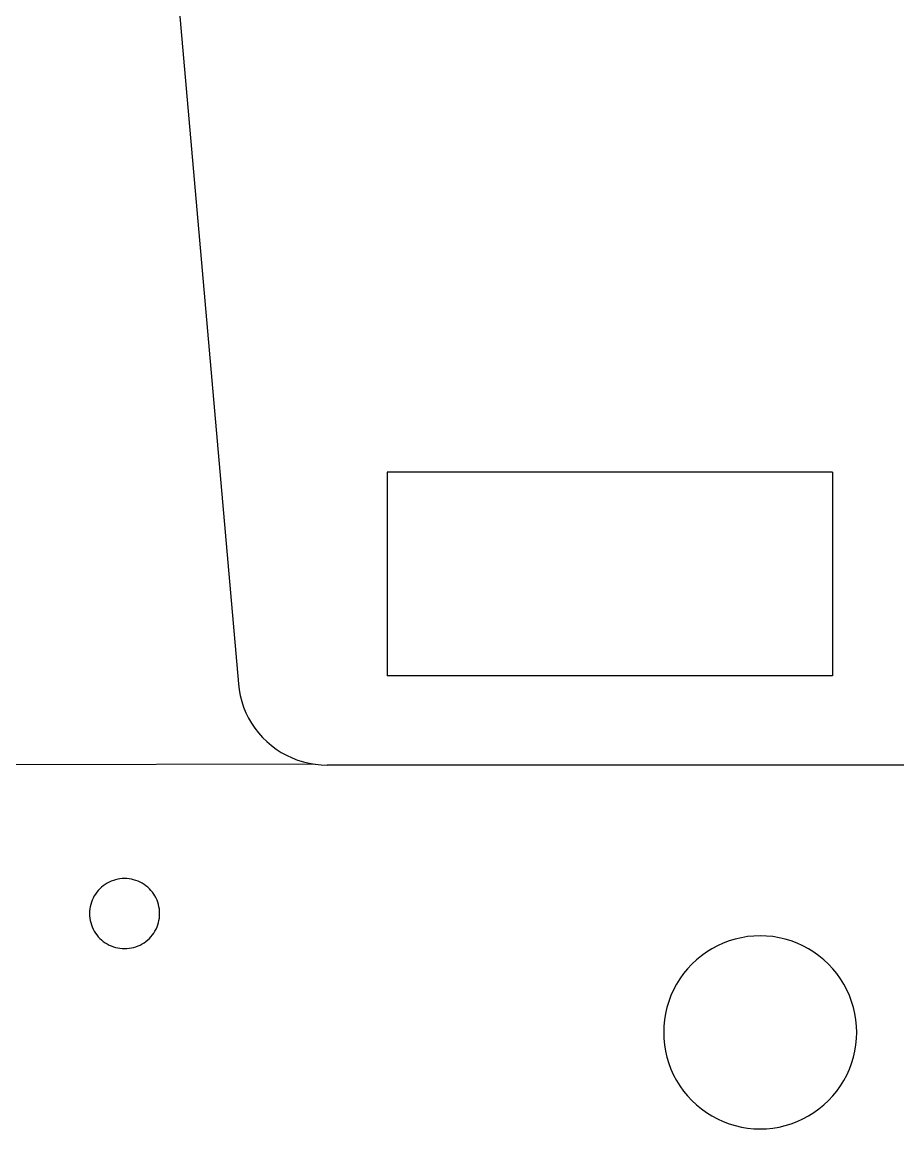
# Model space of a CAD drawing. Extents: x -22.1 to 21.9, y -13.2 to 13.2.
# Drawn here: x 12.047 to 13.208, y 1.179 to 2.646 of the extents above; entities that cross this region are included whole.
import ezdxf

# ---------------------------------------------------------------- set-up
doc = ezdxf.new("R2010")
doc.units = 0
doc.header["$MEASUREMENT"] = 0
doc.layers.get('0').update_dxf_attribs({"linetype": 'CONTINUOUS'})

msp = doc.modelspace()

# ---------------------------------------------------------------- linework, layer by layer
for p, q in [((12.1641, 3.7091), (12.3338, 1.7693)), ((13.1216, 2.0496), (12.5311, 2.0496)), ((12.5311, 2.0496), (12.5311, 1.7796)), ((13.1216, 2.0496), (13.1216, 1.7796)), ((13.1216, 1.7796), (12.5311, 1.7796)), ((12.3338, 1.7693), (12.3348, 1.7614)), ((12.3348, 1.7614), (12.3363, 1.7535)), ((12.3363, 1.7535), (12.3383, 1.7458)), ((12.3383, 1.7458), (12.3408, 1.7383)), ((12.3408, 1.7383), (12.3439, 1.7309)), ((12.3439, 1.7309), (12.3474, 1.7238)), ((12.3474, 1.7238), (12.3514, 1.7169)), ((12.3514, 1.7169), (12.3558, 1.7103)), ((12.3558, 1.7103), (12.3607, 1.704)), ((12.3607, 1.704), (12.366, 1.6981)), ((12.366, 1.6981), (12.3717, 1.6925)), ((12.3717, 1.6925), (12.3778, 1.6873)), ((12.3778, 1.6873), (12.3841, 1.6825)), ((12.3841, 1.6825), (12.3908, 1.6782)), ((12.3908, 1.6782), (12.3978, 1.6744)), ((12.3978, 1.6744), (12.405, 1.671)), ((12.4356, 1.6625), (11.6969, 1.6615)), ((12.405, 1.671), (12.4124, 1.6681)), ((12.4124, 1.6681), (12.42, 1.6657)), ((12.42, 1.6657), (12.4278, 1.6639)), ((12.4278, 1.6639), (12.4356, 1.6625)), ((12.4356, 1.6625), (12.4435, 1.6617)), ((12.4435, 1.6617), (12.4515, 1.6615)), ((13.252, 1.6615), (12.4515, 1.6615)), ((12.1501, 1.4975), (12.1481, 1.4953)), ((12.1524, 1.4996), (12.1501, 1.4975)), ((12.1547, 1.5015), (12.1524, 1.4996)), ((12.1572, 1.5033), (12.1547, 1.5015)), ((12.1598, 1.5049), (12.1572, 1.5033)), ((12.1624, 1.5063), (12.1598, 1.5049)), ((12.1652, 1.5076), (12.1624, 1.5063)), ((12.1681, 1.5086), (12.1652, 1.5076)), ((12.171, 1.5095), (12.1681, 1.5086)), ((12.1739, 1.5102), (12.171, 1.5095)), ((12.1769, 1.5107), (12.1739, 1.5102)), ((12.18, 1.511), (12.1769, 1.5107)), ((12.183, 1.5111), (12.18, 1.511)), ((12.1861, 1.511), (12.183, 1.5111)), ((12.1891, 1.5107), (12.1861, 1.511)), ((12.1921, 1.5102), (12.1891, 1.5107)), ((12.195, 1.5095), (12.1921, 1.5102)), ((12.198, 1.5086), (12.195, 1.5095)), ((12.2008, 1.5076), (12.198, 1.5086)), ((12.2036, 1.5063), (12.2008, 1.5076)), ((12.2063, 1.5049), (12.2036, 1.5063)), ((12.2088, 1.5033), (12.2063, 1.5049)), ((12.2113, 1.5015), (12.2088, 1.5033)), ((12.2137, 1.4996), (12.2113, 1.5015)), ((12.2159, 1.4975), (12.2137, 1.4996)), ((12.218, 1.4953), (12.2159, 1.4975)), ((12.1401, 1.4824), (12.139, 1.4795)), ((12.1413, 1.4852), (12.1401, 1.4824)), ((12.1427, 1.4879), (12.1413, 1.4852)), ((12.1443, 1.4904), (12.1427, 1.4879)), ((12.1461, 1.4929), (12.1443, 1.4904)), ((12.1481, 1.4953), (12.1461, 1.4929)), ((12.2199, 1.4929), (12.218, 1.4953)), ((12.2217, 1.4904), (12.2199, 1.4929)), ((12.2233, 1.4879), (12.2217, 1.4904)), ((12.2247, 1.4852), (12.2233, 1.4879)), ((12.226, 1.4824), (12.2247, 1.4852)), ((12.227, 1.4795), (12.226, 1.4824)), ((12.1366, 1.4676), (12.1365, 1.4646)), ((12.1369, 1.4707), (12.1366, 1.4676)), ((12.1374, 1.4737), (12.1369, 1.4707)), ((12.1381, 1.4766), (12.1374, 1.4737)), ((12.139, 1.4795), (12.1381, 1.4766)), ((12.2279, 1.4766), (12.227, 1.4795)), ((12.2286, 1.4737), (12.2279, 1.4766)), ((12.2291, 1.4707), (12.2286, 1.4737)), ((12.2294, 1.4676), (12.2291, 1.4707)), ((12.2295, 1.4646), (12.2294, 1.4676)), ((12.1365, 1.4646), (12.1366, 1.4616)), ((12.1366, 1.4616), (12.1369, 1.4585)), ((12.1369, 1.4585), (12.1374, 1.4555)), ((12.1374, 1.4555), (12.1381, 1.4526)), ((12.1381, 1.4526), (12.139, 1.4497)), ((12.227, 1.4497), (12.2279, 1.4526)), ((12.2279, 1.4526), (12.2286, 1.4555)), ((12.2286, 1.4555), (12.2291, 1.4585)), ((12.2291, 1.4585), (12.2294, 1.4616)), ((12.2294, 1.4616), (12.2295, 1.4646)), ((12.139, 1.4497), (12.1401, 1.4468)), ((12.1401, 1.4468), (12.1413, 1.444)), ((12.1413, 1.444), (12.1427, 1.4414)), ((12.1427, 1.4414), (12.1443, 1.4388)), ((12.1443, 1.4388), (12.1461, 1.4363)), ((12.2199, 1.4363), (12.2217, 1.4388)), ((12.2217, 1.4388), (12.2233, 1.4414)), ((12.2233, 1.4414), (12.2247, 1.444)), ((12.2247, 1.444), (12.226, 1.4468)), ((12.226, 1.4468), (12.227, 1.4497)), ((12.1461, 1.4363), (12.1481, 1.4339)), ((12.1481, 1.4339), (12.1501, 1.4317)), ((12.1501, 1.4317), (12.1524, 1.4296)), ((12.1524, 1.4296), (12.1547, 1.4277)), ((12.1547, 1.4277), (12.1572, 1.4259)), ((12.1572, 1.4259), (12.1598, 1.4243)), ((12.1598, 1.4243), (12.1624, 1.4229)), ((12.2036, 1.4229), (12.2063, 1.4243)), ((12.2063, 1.4243), (12.2088, 1.4259)), ((12.2088, 1.4259), (12.2113, 1.4277)), ((12.2113, 1.4277), (12.2137, 1.4296)), ((12.2137, 1.4296), (12.2159, 1.4317)), ((12.2159, 1.4317), (12.218, 1.4339)), ((12.218, 1.4339), (12.2199, 1.4363)), ((12.9767, 1.4253), (12.9691, 1.4219)), ((12.9845, 1.4283), (12.9767, 1.4253)), ((12.9925, 1.4307), (12.9845, 1.4283)), ((13.0007, 1.4326), (12.9925, 1.4307)), ((13.0089, 1.434), (13.0007, 1.4326)), ((13.0173, 1.4348), (13.0089, 1.434)), ((13.0256, 1.4351), (13.0173, 1.4348)), ((13.034, 1.4348), (13.0256, 1.4351)), ((13.0423, 1.434), (13.034, 1.4348)), ((13.0506, 1.4326), (13.0423, 1.434)), ((13.0588, 1.4307), (13.0506, 1.4326)), ((13.0668, 1.4283), (13.0588, 1.4307)), ((13.0746, 1.4253), (13.0668, 1.4283)), ((13.0822, 1.4219), (13.0746, 1.4253)), ((12.1624, 1.4229), (12.1652, 1.4216)), ((12.1652, 1.4216), (12.1681, 1.4206)), ((12.1681, 1.4206), (12.171, 1.4197)), ((12.171, 1.4197), (12.1739, 1.419)), ((12.1739, 1.419), (12.1769, 1.4185)), ((12.1769, 1.4185), (12.18, 1.4182)), ((12.18, 1.4182), (12.183, 1.4181)), ((12.183, 1.4181), (12.1861, 1.4182)), ((12.1861, 1.4182), (12.1891, 1.4185)), ((12.1891, 1.4185), (12.1921, 1.419)), ((12.1921, 1.419), (12.195, 1.4197)), ((12.195, 1.4197), (12.198, 1.4206)), ((12.198, 1.4206), (12.2008, 1.4216)), ((12.2008, 1.4216), (12.2036, 1.4229)), ((12.9478, 1.4086), (12.9413, 1.4033)), ((12.9546, 1.4135), (12.9478, 1.4086)), ((12.9617, 1.4179), (12.9546, 1.4135)), ((12.9691, 1.4219), (12.9617, 1.4179)), ((13.0896, 1.4179), (13.0822, 1.4219)), ((13.0967, 1.4135), (13.0896, 1.4179)), ((13.1035, 1.4086), (13.0967, 1.4135)), ((13.11, 1.4033), (13.1035, 1.4086)), ((12.9352, 1.3976), (12.9294, 1.3915)), ((12.9413, 1.4033), (12.9352, 1.3976)), ((13.1161, 1.3976), (13.11, 1.4033)), ((13.1218, 1.3915), (13.1161, 1.3976)), ((12.9241, 1.385), (12.9193, 1.3782)), ((12.9294, 1.3915), (12.9241, 1.385)), ((13.1272, 1.385), (13.1218, 1.3915)), ((13.132, 1.3782), (13.1272, 1.385)), ((12.9148, 1.3711), (12.9109, 1.3637)), ((12.9193, 1.3782), (12.9148, 1.3711)), ((13.1365, 1.3711), (13.132, 1.3782)), ((13.1404, 1.3637), (13.1365, 1.3711)), ((12.9074, 1.3561), (12.9045, 1.3482)), ((12.9109, 1.3637), (12.9074, 1.3561)), ((13.1439, 1.3561), (13.1404, 1.3637)), ((13.1468, 1.3482), (13.1439, 1.3561)), ((12.9021, 1.3402), (12.9001, 1.3321)), ((12.9045, 1.3482), (12.9021, 1.3402)), ((13.1492, 1.3402), (13.1468, 1.3482)), ((13.1511, 1.3321), (13.1492, 1.3402)), ((12.8988, 1.3238), (12.898, 1.3155)), ((12.9001, 1.3321), (12.8988, 1.3238)), ((13.1525, 1.3238), (13.1511, 1.3321)), ((13.1533, 1.3155), (13.1525, 1.3238)), ((12.898, 1.3155), (12.8977, 1.3071)), ((12.8977, 1.3071), (12.898, 1.2988)), ((13.1536, 1.3071), (13.1533, 1.3155)), ((13.1533, 1.2988), (13.1536, 1.3071)), ((12.898, 1.2988), (12.8988, 1.2904)), ((13.1525, 1.2904), (13.1533, 1.2988)), ((12.8988, 1.2904), (12.9001, 1.2822)), ((12.9001, 1.2822), (12.9021, 1.274)), ((13.1492, 1.274), (13.1511, 1.2822)), ((13.1511, 1.2822), (13.1525, 1.2904)), ((12.9021, 1.274), (12.9045, 1.266)), ((12.9045, 1.266), (12.9074, 1.2582)), ((13.1439, 1.2582), (13.1468, 1.266)), ((13.1468, 1.266), (13.1492, 1.274)), ((12.9074, 1.2582), (12.9109, 1.2505)), ((12.9109, 1.2505), (12.9148, 1.2431)), ((13.1365, 1.2431), (13.1404, 1.2505)), ((13.1404, 1.2505), (13.1439, 1.2582)), ((12.9148, 1.2431), (12.9193, 1.236)), ((12.9193, 1.236), (12.9241, 1.2292)), ((13.1272, 1.2292), (13.132, 1.236)), ((13.132, 1.236), (13.1365, 1.2431)), ((12.9241, 1.2292), (12.9294, 1.2228)), ((12.9294, 1.2228), (12.9352, 1.2166)), ((13.1161, 1.2166), (13.1218, 1.2228)), ((13.1218, 1.2228), (13.1272, 1.2292)), ((12.9352, 1.2166), (12.9413, 1.2109)), ((12.9413, 1.2109), (12.9478, 1.2056)), ((12.9478, 1.2056), (12.9546, 1.2007)), ((13.0967, 1.2007), (13.1035, 1.2056)), ((13.1035, 1.2056), (13.11, 1.2109)), ((13.11, 1.2109), (13.1161, 1.2166)), ((12.9546, 1.2007), (12.9617, 1.1963)), ((12.9617, 1.1963), (12.9691, 1.1924)), ((12.9691, 1.1924), (12.9767, 1.1889)), ((12.9767, 1.1889), (12.9845, 1.186)), ((13.0668, 1.186), (13.0746, 1.1889)), ((13.0746, 1.1889), (13.0822, 1.1924)), ((13.0822, 1.1924), (13.0896, 1.1963)), ((13.0896, 1.1963), (13.0967, 1.2007)), ((12.9845, 1.186), (12.9925, 1.1835)), ((12.9925, 1.1835), (13.0007, 1.1816)), ((13.0007, 1.1816), (13.0089, 1.1803)), ((13.0089, 1.1803), (13.0173, 1.1794)), ((13.0173, 1.1794), (13.0256, 1.1792)), ((13.0256, 1.1792), (13.034, 1.1794)), ((13.034, 1.1794), (13.0423, 1.1803)), ((13.0423, 1.1803), (13.0506, 1.1816)), ((13.0506, 1.1816), (13.0588, 1.1835)), ((13.0588, 1.1835), (13.0668, 1.186))]:
    msp.add_line(p, q)

doc.saveas('drawing.dxf')
